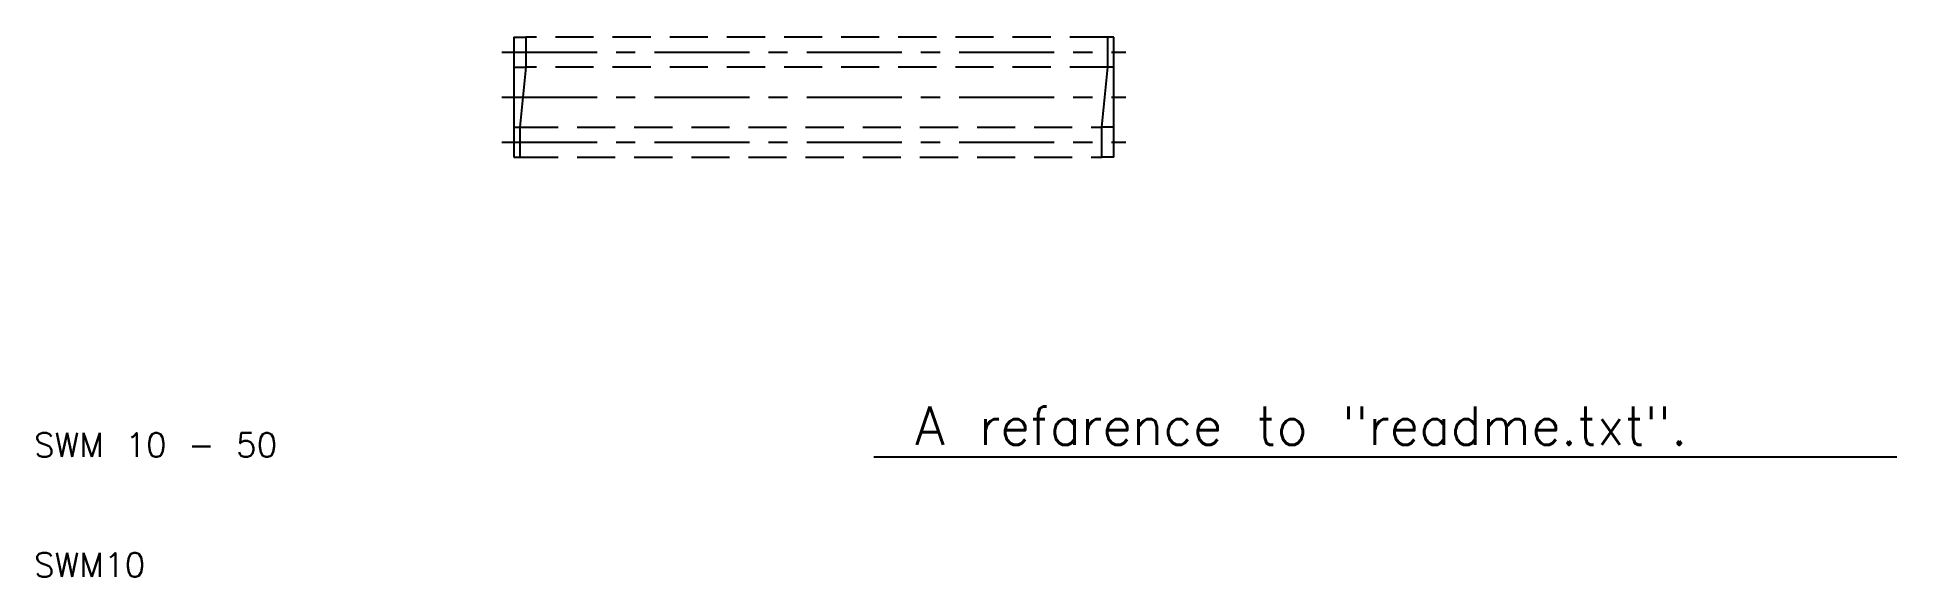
# Model space of a CAD drawing. Extents: x 10 to 165, y 10 to 55.
import ezdxf

# ---------------------------------------------------------------- set-up
doc = ezdxf.new("R2010")
doc.units = 0
doc.header["$LTSCALE"] = 0.25
doc.linetypes.add('CENTER', pattern=[50.8, 31.75, -6.35, 6.35, -6.35])
doc.linetypes.add('DASHED', pattern=[19.05, 12.7, -6.35])
doc.layers.get('0').update_dxf_attribs({"linetype": 'CONTINUOUS'})
doc.layers.add('CENTER', color=1, linetype='CENTER')
doc.styles.get("Standard").update_dxf_attribs({"font": 'txt.shx', "bigfont": 'extfont.shx'})

msp = doc.modelspace()

# ---------------------------------------------------------------- linework, layer by layer
for p, q in [((50, 55), (50, 45)), ((50, 55), (51, 55)), ((51, 55), (51, 52.5)), ((100, 55), (99.5, 55)), ((99.5, 52.5), (99.5, 55)), ((100, 45), (100, 55)), ((50, 52.5), (51, 52.5)), ((51, 52.5), (50.5, 47.5)), ((99, 47.5), (99.5, 52.5)), ((100, 52.5), (99.5, 52.5)), ((50, 47.5), (50.5, 47.5)), ((50.5, 47.5), (50.5, 45)), ((100, 47.5), (99, 47.5)), ((99, 45), (99, 47.5)), ((50, 45), (50.5, 45)), ((100, 45), (99, 45))]:
    msp.add_line(p, q)
at = {"color": 3, "linetype": 'DASHED'}
for p, q in [((99.5, 55), (51, 55)), ((99.5, 52.5), (51, 52.5)), ((50.5, 47.5), (99, 47.5)), ((50.5, 45), (99, 45))]:
    msp.add_line(p, q, dxfattribs=at)
at = {"color": 7, "linetype": 'CONTINUOUS'}
msp.add_line((80, 20), (165.27, 20), dxfattribs=at)
at = {"layer": 'CENTER', "color": 1, "linetype": 'CENTER'}
for p, q in [((49, 53.75), (101, 53.75)), ((49, 50), (101, 50)), ((49, 46.25), (101, 46.25))]:
    msp.add_line(p, q, dxfattribs=at)

# ---------------------------------------------------------------- texts
at = {"color": 7, "linetype": 'CONTINUOUS'}
msp.add_text('A refarence to "readme.txt".', height=3.2, dxfattribs=at).set_placement((83.44, 21))
for s, p in [('SWM 10 - 50', (10, 20)), ('SWM10', (10, 10))]:
    msp.add_text(s, height=2).set_placement(p)

doc.saveas('drawing.dxf')
